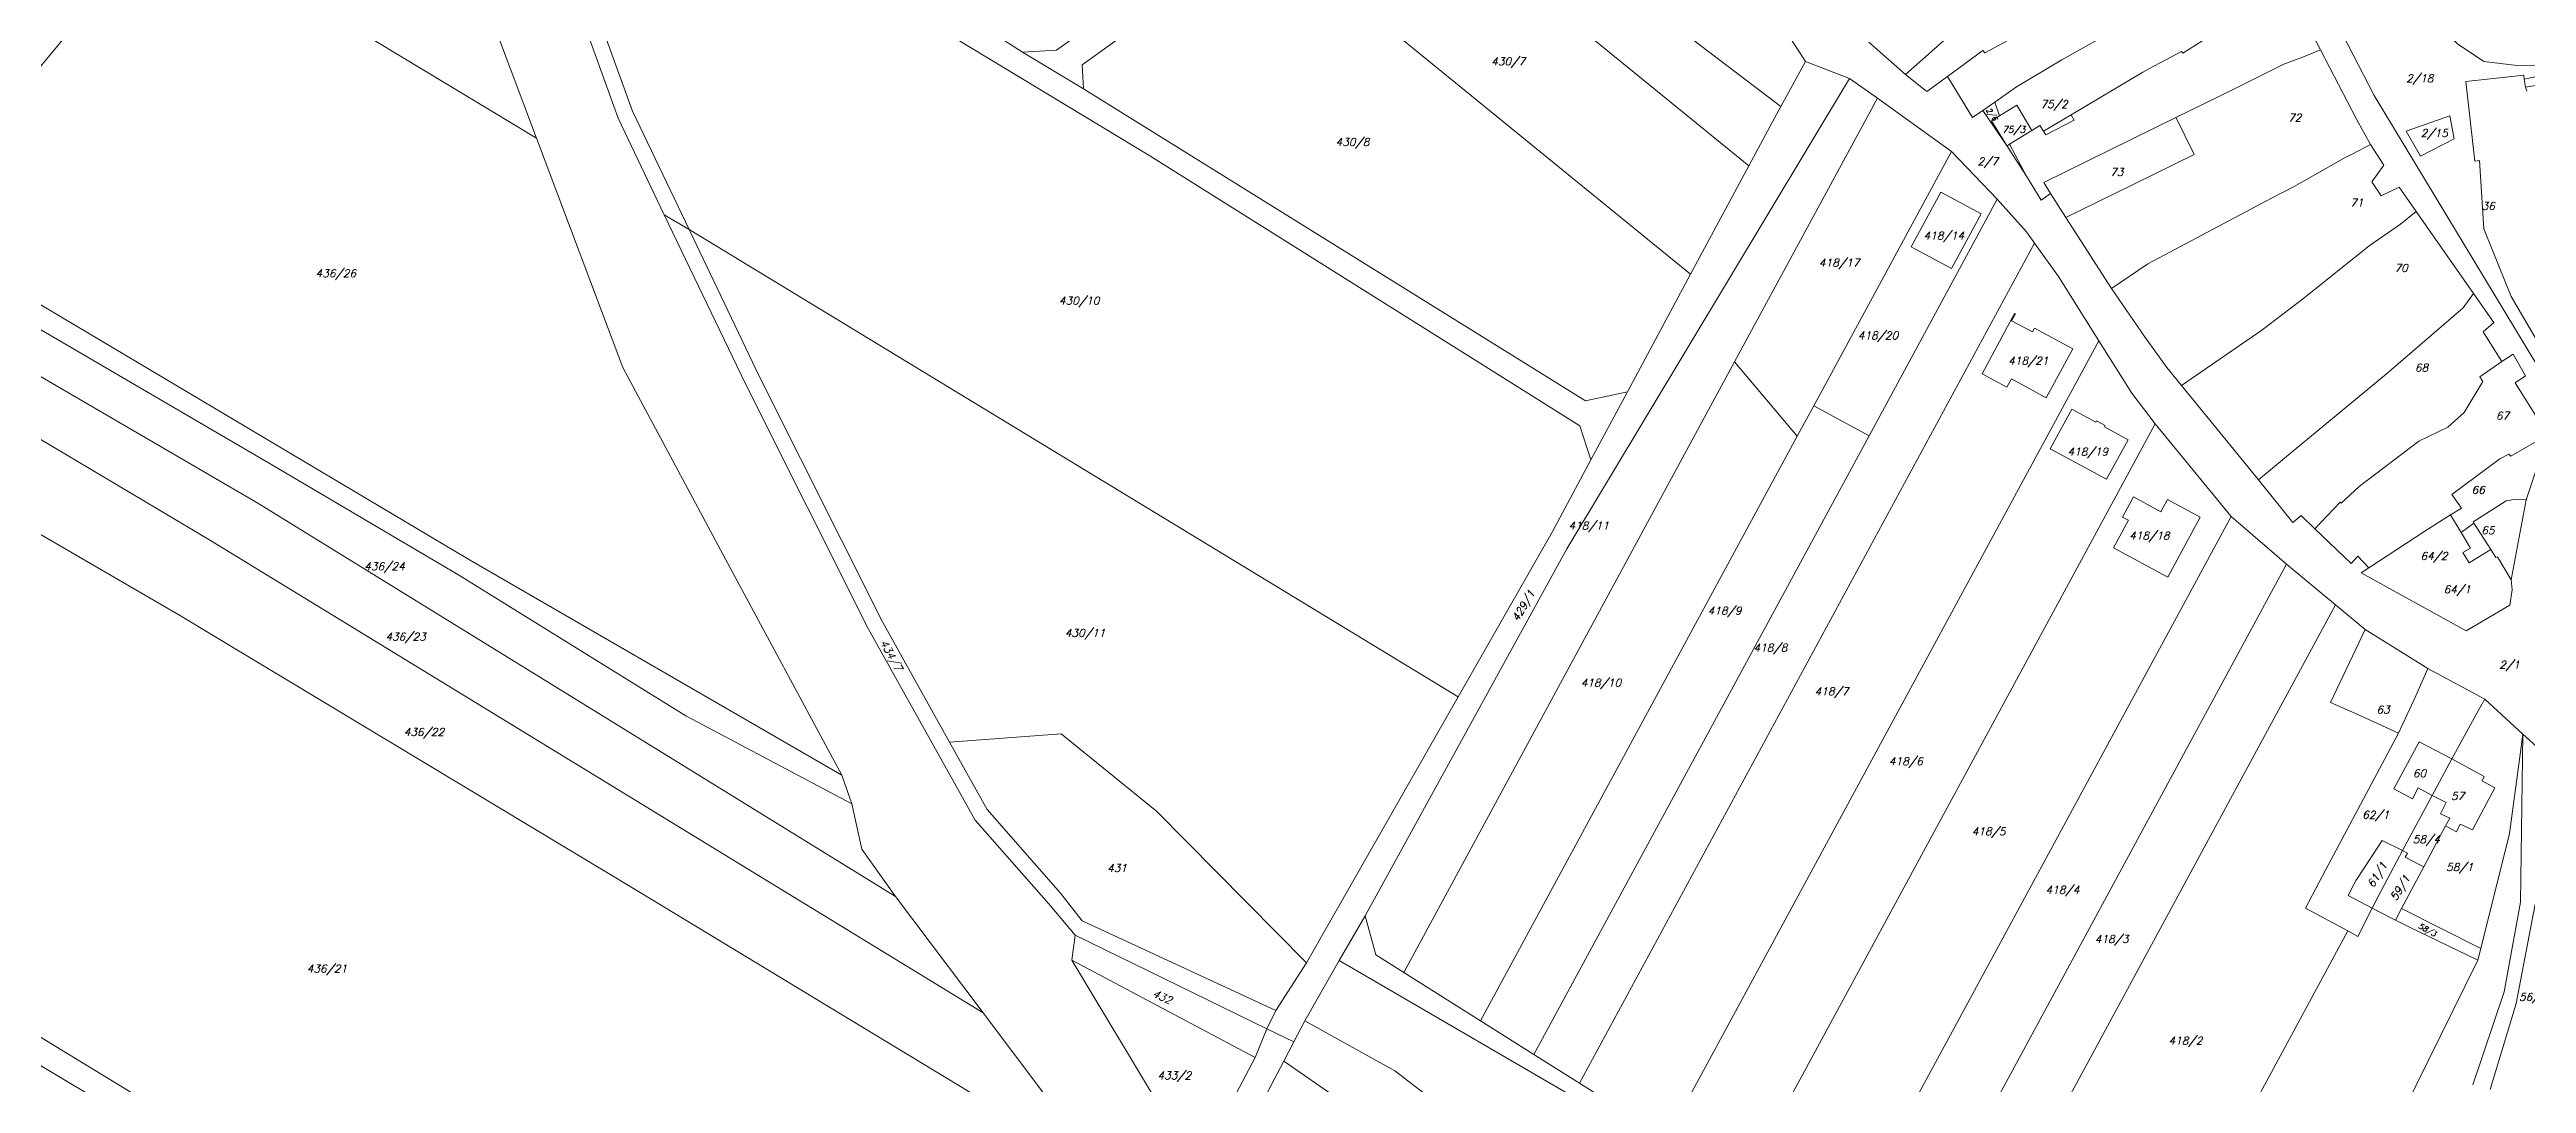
# Model space of a CAD drawing. Header units: millimetres. Extents: x -626414 to -622734, y -1174816 to -1171998.
# Drawn here: x -625482 to -624937, y -1174101 to -1173874 of the extents above; entities that cross this region are included whole.
import ezdxf
from ezdxf.enums import TextEntityAlignment as Align

# ---------------------------------------------------------------- set-up
doc = ezdxf.new("R2010")
doc.units = ezdxf.units.MM
doc.layers.add('Dobrinsko_hranice parcel', color=7, linetype='Continuous', lineweight=0)
doc.layers.add('Dobrinsko_parcelní čísla', color=7, linetype='Continuous', lineweight=0)
doc.styles.add('Style-ITALICS', font='ITALICS.shx')

msp = doc.modelspace()

# ---------------------------------------------------------------- linework, layer by layer
at = {"layer": 'Dobrinsko_hranice parcel', "color": 7, "linetype": 'Continuous', "lineweight": 13}
for p, q in [((-625353.33, -1173887.31), (-625378.8, -1173816.56)), ((-625356.49, -1173888.82), (-625382.09, -1173817.75)), ((-625195.82, -1173827.69), (-625260.06, -1173873.84)), ((-625100.71, -1173886.27), (-625178.71, -1173826.8)), ((-625190.94, -1173831.55), (-625107.74, -1173899.31)), ((-625095.32, -1173876.33), (-625123.28, -1173832.97)), ((-625512.67, -1173912.58), (-625458.09, -1173846.74)), ((-625239.5, -1173897.1), (-625318.31, -1173849.42)), ((-625254.4, -1173877.05), (-625213.31, -1173847.59)), ((-625213.31, -1173847.59), (-625120.55, -1173923.17)), ((-625374.43, -1173893.19), (-625388.64, -1173855.37)), ((-625374.43, -1173893.19), (-625424.66, -1173862.89)), ((-625012.29, -1173874.52), (-624996.95, -1173864.81)), ((-624987.57, -1173863.11), (-624982, -1173873.76)), ((-625275.51, -1173869.14), (-625267.53, -1173874.27)), ((-625073.26, -1173879.17), (-625063.12, -1173870.17)), ((-625055.87, -1173874.43), (-625042.4, -1173867.25)), ((-625038.88, -1173875.97), (-625029.4, -1173870.63)), ((-625260.06, -1173873.84), (-625267.53, -1173874.27)), ((-625267.53, -1173874.27), (-625254.09, -1173882.35)), ((-625254.09, -1173882.35), (-625254.4, -1173877.05)), ((-625095.32, -1173876.33), (-625100.71, -1173886.27)), ((-625085.63, -1173880.08), (-625095.32, -1173876.33)), ((-625081.39, -1173872.09), (-625073.26, -1173879.17)), ((-625064.04, -1173879.61), (-625056.31, -1173873.93)), ((-625056.31, -1173873.93), (-625055.87, -1173874.43)), ((-625048.91, -1173881.91), (-625038.88, -1173875.97)), ((-625019.79, -1173877.94), (-625012.57, -1173874.16)), ((-625012.57, -1173874.16), (-625012.29, -1173874.52)), ((-625001.23, -1173882.48), (-624990.09, -1173876.96)), ((-624990.09, -1173876.96), (-624985.4, -1173875.2)), ((-624985.4, -1173875.2), (-624982, -1173873.76)), ((-624982, -1173873.76), (-624974.12, -1173889.05)), ((-625254.09, -1173882.35), (-625143.68, -1173951.06)), ((-625147.8, -1173983.62), (-625085.63, -1173880.08)), ((-625079.48, -1173884.43), (-625085.63, -1173880.08)), ((-625073.26, -1173879.17), (-625068.61, -1173882.97)), ((-625068.61, -1173882.97), (-625064.04, -1173879.61)), ((-625064.04, -1173879.61), (-625058.58, -1173888.7)), ((-625053.66, -1173885.29), (-625048.91, -1173881.91)), ((-625036.82, -1173888.11), (-625021.05, -1173878.68)), ((-625021.05, -1173878.68), (-625019.79, -1173877.94)), ((-625013.81, -1173888.65), (-625001.23, -1173882.48)), ((-624937.28, -1173879.35), (-624950.02, -1173880.71)), ((-624950.02, -1173880.71), (-624948.03, -1173898.27)), ((-624937.18, -1173880.22), (-624937.28, -1173879.35)), ((-624931.48, -1173878.99), (-624937.18, -1173880.22)), ((-624936.9, -1173881.96), (-624937.18, -1173880.22)), ((-624930.19, -1173880.9), (-624936.9, -1173881.96)), ((-624936.65, -1173882.85), (-624936.9, -1173881.96)), ((-625340.86, -1173913.34), (-625353.33, -1173887.31)), ((-625079.48, -1173884.43), (-625110.87, -1173942.42)), ((-625100.71, -1173886.27), (-625102.53, -1173889.61)), ((-625063.18, -1173896.14), (-625079.48, -1173884.43)), ((-625058.58, -1173888.7), (-625056.26, -1173887.1)), ((-625056.26, -1173887.1), (-625053.66, -1173885.29)), ((-625050.92, -1173894.97), (-625056.26, -1173887.1)), ((-625053.66, -1173885.29), (-625052.61, -1173888.33)), ((-625036.82, -1173888.11), (-625042.95, -1173891.68)), ((-625036.19, -1173889.25), (-625036.82, -1173888.11)), ((-625355.46, -1173943.69), (-625374.43, -1173893.19)), ((-625346.31, -1173910.07), (-625356.49, -1173888.82)), ((-625107.74, -1173899.31), (-625102.53, -1173889.61)), ((-625050.44, -1173894.57), (-625045.51, -1173891.51)), ((-625045.51, -1173891.51), (-625043.73, -1173890.4)), ((-625043.73, -1173890.4), (-625042.95, -1173891.68)), ((-625042.95, -1173891.68), (-625042.45, -1173892.49)), ((-625042.89, -1173902.94), (-625013.81, -1173888.65)), ((-625042.45, -1173892.49), (-625036.19, -1173889.25)), ((-625013.76, -1173888.75), (-625013.81, -1173888.65)), ((-625009.78, -1173896.83), (-625013.76, -1173888.75)), ((-624974.12, -1173889.05), (-624970.97, -1173894.63)), ((-624963.19, -1173891.65), (-624953.58, -1173888.28)), ((-624963.19, -1173891.65), (-624960, -1173897.17)), ((-624960, -1173897.17), (-624952.58, -1173893.36)), ((-624952.58, -1173893.36), (-624953.58, -1173888.28)), ((-625144.91, -1173956.56), (-625239.5, -1173897.1)), ((-625063.18, -1173896.14), (-625093.48, -1173952.11)), ((-625053.11, -1173906.66), (-625063.18, -1173896.14)), ((-625050.44, -1173894.57), (-625050.92, -1173894.97)), ((-625046.67, -1173901.55), (-625050.92, -1173894.97)), ((-625046.67, -1173901.55), (-625050.44, -1173894.57)), ((-625027.39, -1173905.49), (-625009.78, -1173896.83)), ((-624976.56, -1173897.5), (-624983.39, -1173901.33)), ((-624974.87, -1173896.66), (-624976.56, -1173897.5)), ((-624970.97, -1173894.63), (-624974.87, -1173896.66)), ((-624968.07, -1173899.16), (-624970.97, -1173894.63)), ((-624948.03, -1173898.27), (-624947.01, -1173898.12)), ((-624947.01, -1173898.12), (-624946.07, -1173913.18)), ((-625120.55, -1173923.17), (-625107.74, -1173899.31)), ((-625043.45, -1173906.85), (-625046.67, -1173901.55)), ((-625041.38, -1173905.43), (-625042.89, -1173902.94)), ((-624987.77, -1173903.84), (-624992.61, -1173906.33)), ((-624983.39, -1173901.33), (-624987.77, -1173903.84)), ((-624970.72, -1173902.82), (-624968.07, -1173899.16)), ((-624968.65, -1173905.89), (-624970.72, -1173902.82)), ((-624964.71, -1173904), (-624968.65, -1173905.89)), ((-624960.96, -1173909.36), (-624964.71, -1173904)), ((-625053.11, -1173906.66), (-625081.3, -1173958.73)), ((-625046.68, -1173913.85), (-625053.11, -1173906.66)), ((-625043.45, -1173906.85), (-625041.38, -1173905.43)), ((-625041.38, -1173905.43), (-625038.04, -1173910.68)), ((-625038.04, -1173910.68), (-625027.39, -1173905.49)), ((-624992.61, -1173906.33), (-625019.99, -1173920.89)), ((-624964.42, -1173912.18), (-624960.96, -1173909.36)), ((-624948.35, -1173927.4), (-624960.96, -1173909.36)), ((-625389.19, -1173986.01), (-625512.67, -1173912.58)), ((-625340.86, -1173913.34), (-625346.31, -1173910.07)), ((-625328.47, -1173947.3), (-625346.31, -1173910.07)), ((-625171.71, -1174016.18), (-625340.86, -1173913.34)), ((-625325.34, -1173945.73), (-625340.86, -1173913.34)), ((-625044.9, -1173916.33), (-625046.68, -1173913.85)), ((-625038.04, -1173910.68), (-625027.97, -1173926.3)), ((-624971.31, -1173916.88), (-624964.42, -1173912.18)), ((-624946.07, -1173913.18), (-624944.25, -1173917.71)), ((-625432.48, -1173965.22), (-625515.43, -1173916.72)), ((-625044.9, -1173916.33), (-625144.99, -1174101.22)), ((-625039.62, -1173923.66), (-625044.9, -1173916.33)), ((-624985.69, -1173928.44), (-624971.31, -1173916.88)), ((-624944.25, -1173917.71), (-624940.09, -1173928.09)), ((-625519.83, -1173924.5), (-625435.73, -1173973.58)), ((-625134.45, -1173949.04), (-625120.55, -1173923.17)), ((-625030.75, -1173937.79), (-625039.62, -1173923.66)), ((-625019.99, -1173920.89), (-625027.97, -1173926.3)), ((-625027.97, -1173926.3), (-625020.72, -1173936.89)), ((-624994.92, -1173935.47), (-624985.69, -1173928.44)), ((-624967.02, -1173944.72), (-624950.63, -1173930.55)), ((-624950.63, -1173930.55), (-624948.35, -1173927.4)), ((-624943.89, -1173933.8), (-624948.35, -1173927.4)), ((-624940.09, -1173928.09), (-624934.46, -1173937.6)), ((-625446.16, -1173981.76), (-625525.76, -1173934.43)), ((-625049.3, -1173931.79), (-625056.44, -1173945.07)), ((-625049.13, -1173931.9), (-625049.95, -1173933.39)), ((-625045.39, -1173935.85), (-625049.95, -1173933.39)), ((-625049.13, -1173931.9), (-625049.3, -1173931.79)), ((-625044.92, -1173935.02), (-625045.39, -1173935.85)), ((-625036.46, -1173939.6), (-625044.92, -1173935.02)), ((-625020.72, -1173936.89), (-625015.8, -1173943.67)), ((-625012.61, -1173947.67), (-624994.92, -1173935.47)), ((-624946.25, -1173935.85), (-624943.89, -1173933.8)), ((-624945.52, -1173937.01), (-624946.25, -1173935.85)), ((-624942.11, -1173942.4), (-624945.52, -1173937.01)), ((-625110.87, -1173942.42), (-625183.64, -1174076.82)), ((-625030.75, -1173937.79), (-625125.8, -1174113.34)), ((-625110.87, -1173942.42), (-625097.12, -1173958.84)), ((-625042.34, -1173950.38), (-625036.46, -1173939.6)), ((-625023.49, -1173949.37), (-625030.75, -1173937.79)), ((-624946.98, -1173945.72), (-624942.11, -1173942.4)), ((-624939.61, -1173940.76), (-624942.11, -1173942.4)), ((-624936.91, -1173945.54), (-624939.61, -1173940.76)), ((-625332.87, -1173985.85), (-625355.46, -1173943.69)), ((-625301.41, -1174001.26), (-625328.47, -1173947.3)), ((-625298.28, -1173999.69), (-625325.34, -1173945.73)), ((-625056.44, -1173945.07), (-625050.98, -1173948.05)), ((-625050.98, -1173948.05), (-625049.98, -1173946.19)), ((-625049.98, -1173946.19), (-625042.34, -1173950.38)), ((-625015.8, -1173943.67), (-625012.61, -1173947.67)), ((-625012.61, -1173947.67), (-625005.68, -1173956.09)), ((-624972.18, -1173948.94), (-624967.02, -1173944.72)), ((-624950.42, -1173953.61), (-624946.3, -1173946.81)), ((-624946.3, -1173946.81), (-624946.98, -1173945.72)), ((-624939.18, -1173947.05), (-624936.91, -1173945.54)), ((-624931.97, -1173958.48), (-624939.18, -1173947.05)), ((-625453.13, -1173998.12), (-625534.44, -1173950.89)), ((-625143.68, -1173951.06), (-625134.45, -1173949.04)), ((-625142.5, -1173964.03), (-625134.45, -1173949.04)), ((-625093.48, -1173952.11), (-625097.12, -1173958.84)), ((-625093.48, -1173952.11), (-625081.3, -1173958.73)), ((-625041.45, -1173961.57), (-625036.71, -1173952.88)), ((-625036.71, -1173952.88), (-625031.46, -1173955.74)), ((-625018.39, -1173956.11), (-625023.49, -1173949.37)), ((-624989.46, -1173963.26), (-624972.18, -1173948.94)), ((-625097.12, -1173958.84), (-625166.77, -1174087.47)), ((-625081.3, -1173958.73), (-625155.01, -1174094.89)), ((-625142.5, -1173964.03), (-625144.91, -1173956.56)), ((-625109.24, -1174123.91), (-625018.39, -1173956.11)), ((-625031.46, -1173955.74), (-625031.28, -1173955.41)), ((-625031.28, -1173955.41), (-625029.39, -1173956.43)), ((-625029.39, -1173956.43), (-625029.55, -1173956.76)), ((-625029.55, -1173956.76), (-625024.33, -1173959.6)), ((-625001.65, -1173976.45), (-625018.39, -1173956.11)), ((-625005.68, -1173956.09), (-624995.66, -1173968.4)), ((-624960.41, -1173959.91), (-624954, -1173956.79)), ((-624954, -1173956.79), (-624950.42, -1173953.61)), ((-624940.11, -1173963.19), (-624931.97, -1173958.48)), ((-624936.75, -1173972.79), (-624931.97, -1173958.48)), ((-625151.03, -1173979.9), (-625142.5, -1173964.03)), ((-625029.05, -1173968.3), (-625041.45, -1173961.57)), ((-625024.33, -1173959.6), (-625029.05, -1173968.3)), ((-624995.66, -1173968.4), (-624989.46, -1173963.26)), ((-624973.5, -1173969.87), (-624960.41, -1173959.91)), ((-624953.11, -1173971.67), (-624942.55, -1173963.78)), ((-624942.55, -1173963.78), (-624940.55, -1173962.76)), ((-624940.55, -1173962.76), (-624940.11, -1173963.19)), ((-625391.76, -1173989.24), (-625432.48, -1173965.22)), ((-624995.66, -1173968.4), (-624988.07, -1173977.78)), ((-624977.48, -1173973.52), (-624973.5, -1173969.87)), ((-625435.73, -1173973.58), (-625295.44, -1174060.09)), ((-625025.55, -1173976.6), (-625023.15, -1173972.17)), ((-625023.15, -1173972.17), (-625017.1, -1173975.44)), ((-625017.1, -1173975.44), (-625015.63, -1173972.75)), ((-625015.63, -1173972.75), (-625008.45, -1173976.63)), ((-624983.28, -1173979.2), (-624977.7, -1173973.31)), ((-624977.7, -1173973.31), (-624977.48, -1173973.52)), ((-624953.38, -1173976.15), (-624950.98, -1173974.62)), ((-624950.98, -1173974.62), (-624953.11, -1173971.67)), ((-624946.41, -1173976.38), (-624941.17, -1173973.03)), ((-624941.17, -1173973.03), (-624939.06, -1173972.68)), ((-624940.05, -1173990.41), (-624936.75, -1173972.79)), ((-624939.06, -1173972.68), (-624936.75, -1173972.79)), ((-625171.71, -1174016.18), (-625151.03, -1173979.9)), ((-625001.65, -1173976.45), (-625088.61, -1174137.08)), ((-625027.51, -1173983.39), (-625024.22, -1173977.32)), ((-625024.22, -1173977.32), (-625025.55, -1173976.6)), ((-625008.45, -1173976.63), (-625015.6, -1173989.83)), ((-624989.46, -1173986.97), (-625001.65, -1173976.45)), ((-624988.07, -1173977.78), (-624986.27, -1173976.26)), ((-624986.27, -1173976.26), (-624983.28, -1173979.2)), ((-624983.28, -1173979.2), (-624975.29, -1173986.84)), ((-624971.36, -1173987.81), (-624959.03, -1173979.74)), ((-624959.03, -1173979.74), (-624953.38, -1173976.15)), ((-624953.38, -1173976.15), (-624951.08, -1173980.01)), ((-624951.08, -1173980.01), (-624948.26, -1173977.92)), ((-624951.08, -1173980.01), (-624948.99, -1173983.43)), ((-624948.43, -1173977.67), (-624946.41, -1173976.38)), ((-624948.26, -1173977.92), (-624948.43, -1173977.67)), ((-624948.26, -1173977.92), (-624945.17, -1173982.69)), ((-625276.17, -1174085.71), (-625446.16, -1173981.76)), ((-625307.26, -1174033.39), (-625389.19, -1173986.01)), ((-625307.26, -1174033.39), (-625332.87, -1173985.85)), ((-625192.12, -1174064.36), (-625147.8, -1173983.62)), ((-625015.6, -1173989.83), (-625027.51, -1173983.39)), ((-624975.29, -1173986.84), (-624973.78, -1173985.24)), ((-624973.78, -1173985.24), (-624971.36, -1173987.81)), ((-624948.99, -1173983.43), (-624950.69, -1173984.44)), ((-624950.69, -1173984.44), (-624949.33, -1173986.71)), ((-624949.33, -1173986.71), (-624944.51, -1173983.77)), ((-624945.17, -1173982.69), (-624944.51, -1173983.77)), ((-624944.51, -1173983.77), (-624943.41, -1173985.52)), ((-624943.41, -1173985.52), (-624943.07, -1173985.35)), ((-624943.07, -1173985.35), (-624940.05, -1173990.41)), ((-625341.6, -1174020.36), (-625391.76, -1173989.24)), ((-624989.46, -1173986.97), (-625075.32, -1174145.56)), ((-624978.67, -1173995.96), (-624989.46, -1173986.97)), ((-624971.36, -1173987.81), (-624973.08, -1173988.91)), ((-624973.08, -1173988.91), (-624949.98, -1174001.68)), ((-624939.86, -1173992.63), (-624940.05, -1173990.41)), ((-624978.67, -1173995.96), (-625063.69, -1174152.98)), ((-624972.15, -1174001.39), (-624978.67, -1173995.96)), ((-624949.98, -1174001.68), (-624940.36, -1173995.99)), ((-624940.36, -1173995.99), (-624939.86, -1173992.63)), ((-625351.99, -1174059), (-625453.13, -1173998.12)), ((-625277.93, -1174043.31), (-625301.41, -1174001.26)), ((-625283.56, -1174026.15), (-625298.28, -1173999.69)), ((-624979.83, -1174017.44), (-624972.15, -1174001.39)), ((-624958.36, -1174009.93), (-624972.15, -1174001.39)), ((-624961.07, -1174015.94), (-624958.36, -1174009.93)), ((-624945.86, -1174016.69), (-624958.36, -1174009.93)), ((-625205.07, -1174074.72), (-625171.71, -1174016.18)), ((-624972.99, -1174020.4), (-624979.83, -1174017.44)), ((-624964.87, -1174024.15), (-624961.07, -1174015.94)), ((-624953.15, -1174029.85), (-624946.93, -1174018.61)), ((-624946.93, -1174018.61), (-624945.86, -1174016.69)), ((-624937.47, -1174024.4), (-624945.86, -1174016.69)), ((-625305.06, -1174039.73), (-625341.6, -1174020.36)), ((-625283.56, -1174026.15), (-625258.98, -1174024.3)), ((-625238.03, -1174041.35), (-625258.98, -1174024.3)), ((-624980.87, -1174054.3), (-624964.87, -1174024.15)), ((-624964.87, -1174024.15), (-624972.99, -1174020.4)), ((-625275.3, -1174041), (-625283.56, -1174026.15)), ((-624965.84, -1174036.46), (-624960.31, -1174026.08)), ((-624960.31, -1174026.08), (-624953.15, -1174029.85)), ((-624938.14, -1174029.36), (-624940.45, -1174046.29)), ((-624937.47, -1174024.4), (-624938.14, -1174029.36)), ((-624938.03, -1174061.35), (-624937.47, -1174024.4)), ((-624932.88, -1174028.55), (-624937.47, -1174024.4)), ((-625305.06, -1174039.73), (-625307.26, -1174033.39)), ((-624957.42, -1174037.86), (-624953.15, -1174029.85)), ((-624953.15, -1174029.85), (-624946, -1174033.69)), ((-624946, -1174033.69), (-624946.46, -1174034.65)), ((-624946.46, -1174034.65), (-624943.69, -1174036.2)), ((-625583.06, -1174037.99), (-625281.73, -1174217.68)), ((-625302.85, -1174049.69), (-625305.06, -1174039.73)), ((-624961.78, -1174038.6), (-624965.84, -1174036.46)), ((-624963.94, -1174050.03), (-624957.42, -1174037.86)), ((-624960.5, -1174036.24), (-624961.78, -1174038.6)), ((-624957.42, -1174037.86), (-624960.5, -1174036.24)), ((-624954.36, -1174039.44), (-624957.42, -1174037.86)), ((-624955.62, -1174041.89), (-624954.36, -1174039.44)), ((-624943.69, -1174036.2), (-624948.59, -1174045.47)), ((-625261.83, -1174061.66), (-625277.93, -1174043.31)), ((-625259.16, -1174059.4), (-625275.3, -1174041)), ((-625205.07, -1174074.72), (-625238.03, -1174041.35)), ((-624959.3, -1174053.61), (-624954.49, -1174044.6)), ((-624953.59, -1174042.91), (-624955.62, -1174041.89)), ((-624954.49, -1174044.6), (-624953.59, -1174042.91)), ((-624952.11, -1174045.86), (-624954.49, -1174044.6)), ((-624951.26, -1174044.17), (-624952.11, -1174045.86)), ((-624948.59, -1174045.47), (-624951.26, -1174044.17)), ((-625295.44, -1174060.09), (-625302.85, -1174049.69)), ((-624974.16, -1174056.53), (-624969.37, -1174049.25)), ((-624969.37, -1174049.25), (-624968.42, -1174047.81)), ((-624963.94, -1174050.03), (-624969.32, -1174060.14)), ((-624968.42, -1174047.81), (-624963.94, -1174050.03)), ((-624960.28, -1174053.1), (-624963.36, -1174051.48)), ((-624940.45, -1174046.29), (-624946.75, -1174071.57)), ((-624985.32, -1174062.67), (-624982.28, -1174056.95)), ((-624982.28, -1174056.95), (-624980.87, -1174054.3)), ((-624974.64, -1174057.46), (-624974.16, -1174056.53)), ((-624964.17, -1174062.75), (-624959.3, -1174053.61)), ((-624959.3, -1174053.61), (-624960.28, -1174053.1)), ((-625249.6, -1174121.02), (-625351.99, -1174059)), ((-625276.17, -1174085.71), (-625295.44, -1174060.09)), ((-625255.94, -1174068.64), (-625261.83, -1174061.66)), ((-625254.41, -1174065.49), (-625259.16, -1174059.4)), ((-624975.91, -1174059.93), (-624974.64, -1174057.46)), ((-624970.67, -1174062.66), (-624975.91, -1174059.93)), ((-624970.67, -1174062.66), (-624969.32, -1174060.14)), ((-624941.61, -1174081.12), (-624938.03, -1174061.35)), ((-624938.95, -1174083.65), (-624934.78, -1174061.8)), ((-625211.82, -1174085.22), (-625254.41, -1174065.49)), ((-625197.83, -1174074.22), (-625192.12, -1174064.36)), ((-625189.79, -1174072.93), (-625192.12, -1174064.36)), ((-624975.98, -1174067.71), (-625034.18, -1174175.2)), ((-624975.98, -1174067.71), (-624985.32, -1174062.67)), ((-624973.79, -1174068.89), (-624975.98, -1174067.71)), ((-624970.67, -1174062.66), (-624973.79, -1174068.89)), ((-624966.55, -1174064.81), (-624970.67, -1174062.66)), ((-624965.54, -1174065.31), (-624966.55, -1174064.81)), ((-624965.54, -1174065.31), (-624964.17, -1174062.75)), ((-624962.57, -1174066.77), (-624965.54, -1174065.31)), ((-624946.75, -1174071.57), (-624964.17, -1174062.75)), ((-624947.38, -1174074.1), (-624962.57, -1174066.77)), ((-625256.7, -1174074.1), (-625255.94, -1174068.64)), ((-625255.94, -1174068.64), (-625213.75, -1174089.21)), ((-625183.64, -1174076.82), (-625189.79, -1174072.93)), ((-624946.75, -1174071.57), (-624947.38, -1174074.1)), ((-625216.33, -1174095.56), (-625256.7, -1174074.1)), ((-625256.7, -1174074.1), (-625237.38, -1174106.23)), ((-625211.82, -1174085.22), (-625205.07, -1174074.72)), ((-625205.4, -1174087.49), (-625197.83, -1174074.22)), ((-625145.07, -1174104.97), (-625197.83, -1174074.22)), ((-625166.77, -1174087.47), (-625183.64, -1174076.82)), ((-624978.09, -1174136.37), (-624947.38, -1174074.1)), ((-624948.47, -1174101.55), (-624941.61, -1174081.12)), ((-624944.65, -1174102.58), (-624938.95, -1174083.65)), ((-625280.18, -1174214.82), (-625488.82, -1174087.88)), ((-625249.6, -1174121.02), (-625276.17, -1174085.71)), ((-625216.33, -1174095.56), (-625213.75, -1174089.21)), ((-625213.75, -1174089.21), (-625211.82, -1174085.22)), ((-625213.75, -1174089.21), (-625207.83, -1174092.1)), ((-625207.83, -1174092.1), (-625205.4, -1174087.49)), ((-625185.61, -1174098.46), (-625205.4, -1174087.49)), ((-625155.01, -1174094.89), (-625166.77, -1174087.47)), ((-625210.06, -1174096.34), (-625207.83, -1174092.1)), ((-625144.99, -1174101.22), (-625155.01, -1174094.89)), ((-625216.33, -1174095.56), (-625226.14, -1174114.13)), ((-625221.31, -1174117.71), (-625210.06, -1174096.34)), ((-625151.29, -1174137.05), (-625210.06, -1174096.34)), ((-625152.78, -1174123.69), (-625185.61, -1174098.46)), ((-625144.99, -1174101.22), (-625125.8, -1174113.34))]:
    msp.add_line(p, q, dxfattribs=at)
at = {"layer": 'Dobrinsko_hranice parcel', "color": 7, "linetype": 'Continuous', "lineweight": 13, "flags": 128}
for points in [[(-624922.74, -1173960.18), (-624923.79, -1173960.69), (-624970.21, -1173883.81), (-624986.45, -1173852.21), (-624998.68, -1173835.82), (-625013.56, -1173819.03), (-625023.83, -1173805.98), (-625028.49, -1173800.04), (-624951.86, -1173872.49), (-624946.11, -1173876.33), (-624938.77, -1173877.23), (-624921.4, -1173876.9)], [(-625045.51, -1173891.51), (-625048.82, -1173885.93), (-625052.61, -1173888.33)], [(-625052.61, -1173888.33), (-625054.35, -1173889.43), (-625050.92, -1173894.97)], [(-625063.14, -1173921.93), (-625072.01, -1173917.13), (-625065.5, -1173905.07), (-625056.64, -1173909.86), (-625063.14, -1173921.93)], [(-624963.36, -1174051.48), (-624962.9, -1174050.6), (-624963.94, -1174050.03)]]:
    msp.add_lwpolyline(points, dxfattribs=at)

# ---------------------------------------------------------------- texts
at = {"layer": 'Dobrinsko_parcelní čísla', "color": 7, "linetype": 'Continuous', "lineweight": 0, "style": 'Style-ITALICS'}
for s, height, p in [('430/7', 1.7, (-625160.7, -1173877.185)), ('2/18', 1.7, (-624960.165, -1173880.875)), ('75/2', 1.7, (-625040.611, -1173886.585)), ('72', 1.7, (-624987.68, -1173889.555)), ('430/8', 1.7, (-625194.94, -1173894.915)), ('75/3', 1.451, (-625049.48, -1173892.062)), ('2/15', 1.7, (-624956.979, -1173892.952)), ('2/7', 1.7, (-625055.187, -1173899.195)), ('73', 1.7, (-625026.82, -1173901.505)), ('71', 1.7, (-624974.03, -1173908.275)), ('36', 1.7, (-624945.11, -1173908.995)), ('418/14', 1.7, (-625064.863, -1173915.515)), ('418/17', 1.7, (-625087.893, -1173921.485)), ('436/26', 1.7, (-625418.57, -1173923.805)), ('70', 1.7, (-624964.28, -1173922.625)), ('430/10', 1.7, (-625255.06, -1173929.835)), ('418/20', 1.7, (-625079.35, -1173937.495)), ('418/21', 1.7, (-625046.279, -1173943.052)), ('68', 1.7, (-624959.78, -1173944.565)), ('67', 1.7, (-624941.97, -1173955.165)), ('418/19', 1.7, (-625033.203, -1173963.075)), ('66', 1.7, (-624947.34, -1173971.475)), ('418/11', 1.7, (-625142.97, -1173979.345)), ('418/18', 1.7, (-625019.653, -1173981.532)), ('65', 1.7, (-624945.19, -1173980.375)), ('64/2', 1.7, (-624957.038, -1173986.035)), ('436/24', 1.7, (-625407.87, -1173988.295)), ('64/1', 1.7, (-624951.929, -1173993.395)), ('418/9', 1.7, (-625113.09, -1173998.085)), ('436/23', 1.7, (-625403.21, -1174003.775)), ('430/11', 1.7, (-625253.76, -1174002.955)), ('418/8', 1.7, (-625103.01, -1174006.215)), ('2/1', 1.7, (-624940.415, -1174009.975)), ('418/10', 1.7, (-625140.29, -1174013.925)), ('418/7', 1.7, (-625089.56, -1174015.835)), ('63', 1.7, (-624968.24, -1174019.825)), ('436/22', 1.7, (-625399.18, -1174024.775)), ('418/6', 1.7, (-625073.22, -1174031.215)), ('60', 1.7, (-624960.24, -1174033.865)), ('57', 1.7, (-624951.84, -1174038.865)), ('418/5', 1.7, (-625055.01, -1174046.645)), ('62/1', 1.7, (-624969.87, -1174042.995)), ('58/4', 1.7, (-624958.718, -1174048.375)), ('431', 1.7, (-625246.73, -1174054.715)), ('58/1', 1.7, (-624951.39, -1174054.505)), ('418/4', 1.7, (-625038.77, -1174059.505)), ('418/3', 1.7, (-625027.95, -1174070.335)), ('436/21', 1.7, (-625420.52, -1174076.855)), ('56/1', 1.7, (-624935.34, -1174083.065)), ('418/2', 1.7, (-625011.71, -1174092.675)), ('433/2', 1.7, (-625234.12, -1174100.365))]:
    msp.add_text(s, height=height, dxfattribs=at).set_placement(p, align=Align.CENTER)
for s, height, rotation, p in [('2/6', 1.139, 304, (-625054.769, -1173888.256)), ('429/1', 1.7, 59, (-625156.635, -1173996.568)), ('434/7', 1.7, 299, (-625297.131, -1174007.416)), ('61/1', 1.7, 58, (-624968.819, -1174055.815)), ('59/1', 1.7, 58, (-624963.774, -1174058.683)), ('58/3', 1.2, 331, (-624958.795, -1174067.952)), ('432', 1.7, 336, (-625237.102, -1174082.958))]:
    msp.add_text(s, height=height, rotation=rotation, dxfattribs=at).set_placement(p, align=Align.CENTER)

doc.saveas('drawing.dxf')
